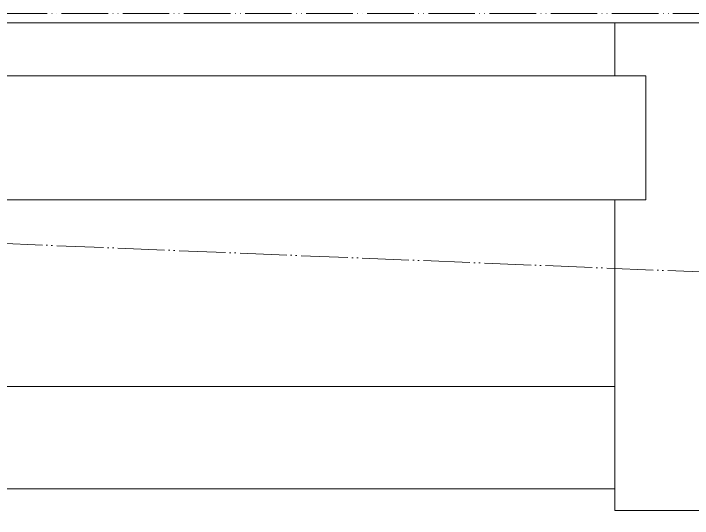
# Model space of a CAD drawing. Header units: millimetres. Extents: x -13069 to 207500, y -71366 to 56785.
# Drawn here: x 1816.2 to 2034.9, y 8432.5 to 8595 of the extents above; entities that cross this region are included whole.
import ezdxf

# ---------------------------------------------------------------- set-up
doc = ezdxf.new("R2010")
doc.units = ezdxf.units.MM
doc.linetypes.add('ADSK_Штрихпунктирная 2 точки_ш15 п1_5 п1_5 п1_5', pattern=[19.5, 15, -1.5, 0, -1.5, 0, -1.5])
for name, color, linetype, lineweight in [('Витраж', 7, 'Continuous', 9), ('Панели витража', 7, 'Continuous', 9), ('Стены внутренние', 7, 'Continuous', 18)]:
    doc.layers.add(name, color=color, linetype=linetype, lineweight=lineweight)
doc.layers.add('Линии', color=7, linetype='Continuous', lineweight=9, true_color=0x00a600)

# ---------------------------------------------------------------- blocks, each defined once
blk = doc.blocks.new('Системная панель - Стекло - 40мм-6453638-План потолков 1-го этажа')
at = {"layer": 'Панели витража', "lineweight": 18}
for p, q in [((-435, 0), (435, 0)), ((435, 0), (435, -40)), ((435, -40), (-435, -40))]:
    blk.add_line(p, q, dxfattribs=at)
blk = doc.blocks.new('Прямоугольный импост - Импост структурный с накладкой - 160мм-6453636-План потолков 1-го этажа')
at = {"layer": 'Витраж', "lineweight": 18}
for p, q in [((25, 140), (-25, 140)), ((-25, 140), (-25, 40)), ((25, 40), (25, 140)), ((-25, 40), (-15, 40)), ((-15, 40), (-15, 0)), ((15, 0), (15, 40)), ((15, 40), (25, 40)), ((-15, 0), (-25, 0)), ((-25, 0), (-25, -17)), ((25, 0), (15, 0)), ((25, -17), (25, 0)), ((-25, -17), (25, -17))]:
    blk.add_line(p, q, dxfattribs=at)
blk = doc.blocks.new('Прямоугольный импост - Импост структурный с накладкой - 100мм-5430450-План потолков 1-го этажа')
at = {"layer": 'Витраж'}
for p, q in [((1159.93, 8592.01), (2009.93, 8592.01)), ((1159.93, 8475.01), (2009.93, 8475.01))]:
    blk.add_line(p, q, dxfattribs=at)

msp = doc.modelspace()

# ---------------------------------------------------------------- linework, layer by layer
at = {"layer": 'Линии', "color": 7, "linetype": 'ADSK_Штрихпунктирная 2 точки_ш15 п1_5 п1_5 п1_5'}
for q in [(7350.56, 8295), (7399.565, 8595)]:
    msp.add_line((-0.435, 8595), q, dxfattribs=at)
at = {"layer": 'Стены внутренние'}
msp.add_line((1159.928, 8442.011), (2009.928, 8442.011), dxfattribs=at)

# ---------------------------------------------------------------- block references
at = {"layer": 'Витраж'}
msp.add_blockref('Прямоугольный импост - Импост структурный с накладкой - 100мм-5430450-План потолков 1-го этажа', (0, 0), dxfattribs=at)
at = {"layer": 'Витраж', "extrusion": (0, 0, -1), "rotation": 180}
msp.add_blockref('Прямоугольный импост - Импост структурный с накладкой - 160мм-6453636-План потолков 1-го этажа', (-2034.928, 8575.011), dxfattribs=at)
at = {"layer": 'Панели витража'}
msp.add_blockref('Системная панель - Стекло - 40мм-6453638-План потолков 1-го этажа', (1584.928, 8575.011), dxfattribs=at)

doc.saveas('drawing.dxf')
